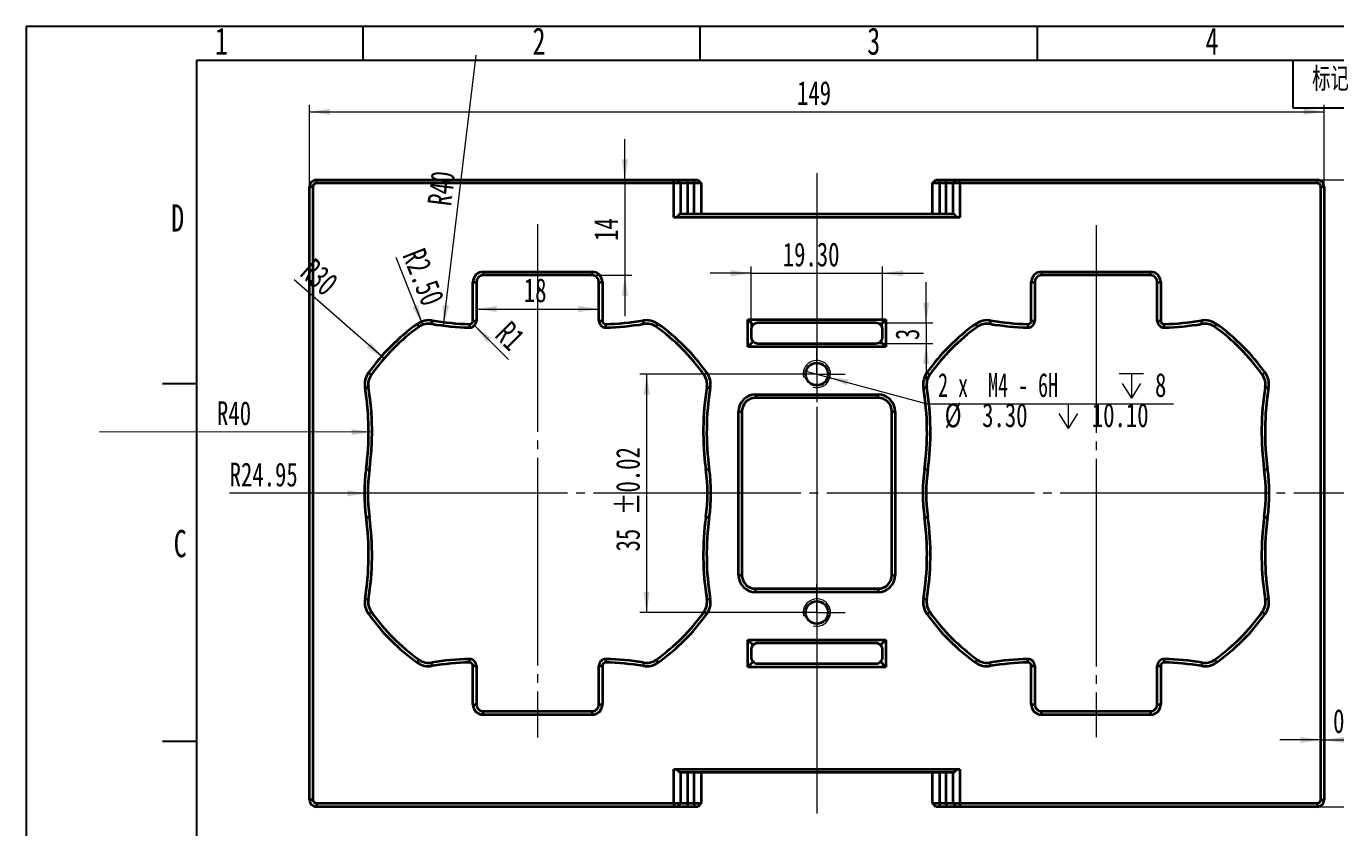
# Model space of a CAD drawing. Header units: millimetres. Extents: x 0 to 297, y 0 to 210.
# Drawn here: x 0 to 192.3, y 92.3 to 210 of the extents above; entities that cross this region are included whole.
import ezdxf

# ---------------------------------------------------------------- set-up
doc = ezdxf.new("R2010")
doc.units = ezdxf.units.MM
doc.linetypes.add('SLD-中心线', pattern=[34.29, 30.48, -1.27, 1.27, -1.27])
doc.linetypes.add('SLD-实线', pattern=[0])
for name, color, linetype in [('中心线层', 1, 'SLD-中心线'), ('尺寸线层', 83, 'SLD-实线'), ('文本', 7, 'SLD-实线'), ('细实线层', 7, 'SLD-实线')]:
    doc.layers.add(name, color=color, linetype=linetype)
doc.layers.add('粗实线层', color=7, linetype='SLD-实线', lineweight=35)
doc.styles.add('SLDTEXTSTYLE0', font='TXT', dxfattribs={"width": 0.7, "bigfont": 'bigfont'})
doc.styles.add('SLDTEXTSTYLE1', font='TXT', dxfattribs={"width": 0.7})
doc.styles.add('SLDTEXTSTYLE3', font='TXT', dxfattribs={"width": 0.616667})
doc.dimstyles.new('SLDDIMSTYLE0', dxfattribs={"dimtxt": 3.5, "dimasz": 3, "dimexe": 0, "dimexo": 0.0625, "dimgap": 0.875, "dimtad": 2, "dimrnd": 1e-09, "dimzin": 12, "dimdsep": 46, "dimtxsty": 'SLDTEXTSTYLE1', "dimsah": 1, "dimcen": 0.09, "dimadec": 0, "dimazin": 3, "dimtfac": 1, "dimtofl": 0, "dimtmove": 0, "dimatfit": 3, "dimfxl": 0, "dimfrac": 2, "dimtolj": 1, "dimtzin": 12, "dimarcsym": 0})
doc.dimstyles.new('SLDDIMSTYLE1', dxfattribs={"dimtxt": 3.5, "dimasz": 3, "dimexe": 0, "dimexo": 0.0625, "dimgap": 0.875, "dimtad": 2, "dimrnd": 1e-09, "dimzin": 12, "dimdsep": 46, "dimtxsty": 'SLDTEXTSTYLE1', "dimsah": 1, "dimcen": 0, "dimadec": 0, "dimazin": 3, "dimtfac": 1, "dimtofl": 0, "dimtmove": 0, "dimatfit": 3, "dimfxl": 0, "dimfrac": 2, "dimtolj": 1, "dimtzin": 12, "dimarcsym": 0})
doc.dimstyles.new('SLDDIMSTYLE2', dxfattribs={"dimtxt": 3.5, "dimasz": 3, "dimexe": 0, "dimexo": 0.0625, "dimgap": 0.875, "dimtad": 2, "dimrnd": 1e-09, "dimzin": 4, "dimdsep": 46, "dimtxsty": 'SLDTEXTSTYLE1', "dimsah": 1, "dimcen": 0, "dimadec": 0, "dimazin": 1, "dimtfac": 1, "dimtofl": 0, "dimtmove": 0, "dimatfit": 3, "dimfxl": 0, "dimfrac": 2, "dimtolj": 1, "dimtzin": 12, "dimarcsym": 0})
doc.dimstyles.new('SLDDIMSTYLE3', dxfattribs={"dimtxt": 3.5, "dimasz": 3, "dimexe": 0, "dimexo": 0.0625, "dimgap": 0.875, "dimtad": 2, "dimrnd": 1e-09, "dimzin": 12, "dimdsep": 46, "dimtxsty": 'SLDTEXTSTYLE1', "dimsah": 1, "dimcen": 0.09, "dimadec": 0, "dimazin": 3, "dimtfac": 1, "dimtmove": 0, "dimatfit": 0, "dimfxl": 0, "dimfrac": 2, "dimtolj": 1, "dimtzin": 12, "dimarcsym": 0})
doc.dimstyles.new('SLDDIMSTYLE4', dxfattribs={"dimtxt": 3.5, "dimasz": 3, "dimexe": 0, "dimexo": 0.0625, "dimgap": 0.875, "dimtad": 0, "dimtih": 1, "dimtoh": 1, "dimdec": 6, "dimrnd": 1e-09, "dimzin": 12, "dimdsep": 46, "dimtxsty": 'SLDTEXTSTYLE1', "dimblk1": 'NONE', "dimsah": 1, "dimcen": 0, "dimadec": 0, "dimazin": 3, "dimtfac": 1, "dimtmove": 0, "dimatfit": 3, "dimldrblk": 'NONE', "dimfxl": 0, "dimfrac": 2, "dimtolj": 1, "dimtzin": 12, "dimarcsym": 0})
doc.dimstyles.new('SLDDIMSTYLE5', dxfattribs={"dimtxt": 3.5, "dimasz": 3, "dimexe": 0, "dimexo": 0.0625, "dimgap": 0.875, "dimtad": 2, "dimrnd": 1e-09, "dimzin": 0, "dimdsep": 46, "dimtxsty": 'SLDTEXTSTYLE1', "dimsah": 1, "dimcen": 0.09, "dimadec": 0, "dimazin": 0, "dimtfac": 1, "dimtmove": 0, "dimatfit": 0, "dimfxl": 0, "dimfrac": 2, "dimtolj": 1, "dimtzin": 12, "dimarcsym": 0})
doc.dimstyles.new('SLDDIMSTYLE6', dxfattribs={"dimtxt": 3.5, "dimasz": 3, "dimexe": 0, "dimexo": 0.0625, "dimgap": 0.875, "dimtad": 2, "dimrnd": 1e-09, "dimzin": 4, "dimdsep": 46, "dimtxsty": 'SLDTEXTSTYLE1', "dimsah": 1, "dimcen": 0.09, "dimadec": 0, "dimazin": 1, "dimtfac": 1, "dimtmove": 0, "dimatfit": 0, "dimfxl": 0, "dimfrac": 2, "dimtolj": 1, "dimtzin": 12, "dimarcsym": 0})
doc.dimstyles.new('SLDDIMSTYLE7', dxfattribs={"dimtxt": 3.5, "dimasz": 3, "dimexe": 0, "dimexo": 0.0625, "dimgap": 0.875, "dimtad": 2, "dimrnd": 1e-09, "dimzin": 12, "dimdsep": 46, "dimtxsty": 'SLDTEXTSTYLE1', "dimsah": 1, "dimcen": 0.09, "dimadec": 0, "dimazin": 3, "dimtol": 1, "dimtp": 0.02, "dimtm": 0.02, "dimtfac": 1, "dimtofl": 0, "dimtmove": 0, "dimatfit": 3, "dimfxl": 0, "dimfrac": 2, "dimtolj": 1, "dimarcsym": 0})

# ---------------------------------------------------------------- blocks, each defined once
blk = doc.blocks.new('SW_TABLEANNOTATION_0')
at = {"color": 0}
for p, q in [((0, 0), (0, -7)), ((0, 0), (12, 0)), ((12, 0), (12, -7)), ((12, 0), (24, 0)), ((24, 0), (24, -7)), ((24, 0), (74, 0)), ((74, 0), (74, -7)), ((74, 0), (86, 0)), ((86, 0), (86, -7)), ((86, 0), (106, 0)), ((106, 0), (106, -7)), ((0, -7), (12, -7)), ((12, -7), (24, -7)), ((24, -7), (74, -7)), ((74, -7), (86, -7)), ((86, -7), (106, -7))]:
    blk.add_line(p, q, dxfattribs=at)
at = {"color": 0, "char_height": 3.5, "attachment_point": 1, "style": 'SLDTEXTSTYLE0'}
for s, insert in [('标记', (2.85, -1.01)), ('区域', (14.85, -1.01)), ('变更说明', (42.7, -1.01)), ('签名', (76.85, -1.01)), ('日期', (92.85, -1.01))]:
    blk.add_mtext(s, dxfattribs=dict(at, insert=insert))
blk = doc.blocks.new('_D')
at = {"layer": '尺寸线层', "linetype": 'SLD-实线', "lineweight": 18}
for p, q in [((41.61, 186.44), (41.61, 198.44)), ((190.61, 186.44), (190.61, 198.44)), ((41.61, 197.44), (190.61, 197.44))]:
    blk.add_line(p, q, dxfattribs=at)
for points in [[(41.61, 197.44), (44.61, 196.99), (44.61, 197.89)], [(190.61, 197.44), (187.61, 197.89), (187.61, 196.99)]]:
    blk.add_solid(points, dxfattribs=at)
at = {"layer": '尺寸线层', "linetype": 'SLD-实线', "lineweight": 18, "insert": (113.2, 201.95), "char_height": 3.5, "attachment_point": 1, "style": 'SLDTEXTSTYLE1'}
blk.add_mtext('149', dxfattribs=at)
blk = doc.blocks.new('_D_1')
at = {"layer": '尺寸线层', "linetype": 'SLD-实线', "lineweight": 18}
for p, q in [((189.61, 187.44), (201.61, 187.44)), ((200.61, 187.44), (200.61, 95.44)), ((189.61, 95.44), (201.61, 95.44))]:
    blk.add_line(p, q, dxfattribs=at)
for points in [[(200.61, 187.44), (200.16, 184.44), (201.06, 184.44)], [(200.61, 95.44), (201.06, 98.44), (200.16, 98.44)]]:
    blk.add_solid(points, dxfattribs=at)
at = {"layer": '尺寸线层', "linetype": 'SLD-实线', "lineweight": 18, "insert": (196.1, 139.48), "char_height": 3.5, "attachment_point": 1, "rotation": 90, "style": 'SLDTEXTSTYLE1'}
blk.add_mtext('92', dxfattribs=at)
blk = doc.blocks.new('_D_2')
at = {"layer": '尺寸线层', "linetype": 'SLD-实线', "lineweight": 18}
blk.add_line((52.55, 161.21), (39.37, 172.76), dxfattribs=at)
blk.add_solid([(52.55, 161.21), (50.59, 163.53), (50, 162.85)], dxfattribs=at)
at = {"layer": '尺寸线层', "linetype": 'SLD-实线', "lineweight": 18, "insert": (42.34, 176.15), "char_height": 3.5, "attachment_point": 1, "rotation": 318.7752, "style": 'SLDTEXTSTYLE1'}
blk.add_mtext('R30', dxfattribs=at)
blk = doc.blocks.new('_D_3')
at = {"layer": '尺寸线层', "linetype": 'SLD-实线', "lineweight": 18}
blk.add_line((50.79, 150.43), (10.79, 150.48), dxfattribs=at)
blk.add_solid([(50.79, 150.43), (47.8, 150.88), (47.79, 149.98)], dxfattribs=at)
at = {"layer": '尺寸线层', "linetype": 'SLD-实线', "lineweight": 18, "insert": (28.03, 154.96), "char_height": 3.5, "attachment_point": 1, "rotation": 359.9316, "style": 'SLDTEXTSTYLE1'}
blk.add_mtext('R40', dxfattribs=at)
blk = doc.blocks.new('_D_4')
at = {"layer": '尺寸线层', "linetype": 'SLD-实线', "lineweight": 18}
blk.add_line((50.16, 141.44), (29.88, 141.44), dxfattribs=at)
blk.add_solid([(50.16, 141.44), (47.16, 141.89), (47.16, 140.99)], dxfattribs=at)
at = {"layer": '尺寸线层', "linetype": 'SLD-实线', "lineweight": 18, "insert": (29.88, 145.95), "char_height": 3.5, "attachment_point": 1, "style": 'SLDTEXTSTYLE1'}
blk.add_mtext('R24.95', dxfattribs=at)
blk = doc.blocks.new('_D_5')
at = {"layer": '尺寸线层', "linetype": 'SLD-实线', "lineweight": 18}
blk.add_line((61.28, 166.05), (66.08, 205.76), dxfattribs=at)
blk.add_solid([(61.28, 166.05), (62.09, 168.97), (61.2, 169.08)], dxfattribs=at)
at = {"layer": '尺寸线层', "linetype": 'SLD-实线', "lineweight": 18, "insert": (58.91, 183.93), "char_height": 3.5, "attachment_point": 1, "rotation": 83.1149, "style": 'SLDTEXTSTYLE1'}
blk.add_mtext('R40', dxfattribs=at)
blk = doc.blocks.new('_D_6')
at = {"layer": '尺寸线层', "linetype": 'SLD-实线', "lineweight": 18}
blk.add_line((58.23, 166.16), (54.34, 176.07), dxfattribs=at)
blk.add_solid([(58.23, 166.16), (57.55, 169.11), (56.71, 168.79)], dxfattribs=at)
at = {"layer": '尺寸线层', "linetype": 'SLD-实线', "lineweight": 18, "insert": (58.47, 177.7), "char_height": 3.5, "attachment_point": 1, "rotation": 291.4456, "style": 'SLDTEXTSTYLE1'}
blk.add_mtext('R2.50', dxfattribs=at)
blk = doc.blocks.new('_D_7')
at = {"layer": '尺寸线层', "linetype": 'SLD-实线', "lineweight": 18}
blk.add_line((65.82, 166.07), (70.81, 161.08), dxfattribs=at)
blk.add_solid([(65.82, 166.07), (67.62, 163.63), (68.26, 164.26)], dxfattribs=at)
at = {"layer": '尺寸线层', "linetype": 'SLD-实线', "lineweight": 18, "insert": (71.14, 166.96), "char_height": 3.5, "attachment_point": 1, "rotation": 315, "style": 'SLDTEXTSTYLE1'}
blk.add_mtext('R1', dxfattribs=at)
blk = doc.blocks.new('_D_8')
at = {"layer": '尺寸线层', "linetype": 'SLD-实线', "lineweight": 18}
blk.add_line((66.11, 168.49), (84.11, 168.49), dxfattribs=at)
for points in [[(66.11, 168.49), (69.11, 168.04), (69.11, 168.94)], [(84.11, 168.49), (81.11, 168.94), (81.11, 168.04)]]:
    blk.add_solid(points, dxfattribs=at)
at = {"layer": '尺寸线层', "linetype": 'SLD-实线', "lineweight": 18, "insert": (73.08, 173), "char_height": 3.5, "attachment_point": 1, "style": 'SLDTEXTSTYLE1'}
blk.add_mtext('18', dxfattribs=at)
blk = doc.blocks.new('_D_9')
at = {"layer": '尺寸线层', "linetype": 'SLD-实线', "lineweight": 18}
for p, q in [((87.92, 187.44), (87.92, 193.44)), ((87.92, 187.44), (87.92, 173.44)), ((83.11, 173.44), (88.92, 173.44)), ((87.92, 173.44), (87.92, 167.44))]:
    blk.add_line(p, q, dxfattribs=at)
for points in [[(87.92, 187.44), (88.37, 190.44), (87.47, 190.44)], [(87.92, 173.44), (87.47, 170.44), (88.37, 170.44)]]:
    blk.add_solid(points, dxfattribs=at)
at = {"layer": '尺寸线层', "linetype": 'SLD-实线', "lineweight": 18, "insert": (83.41, 178.49), "char_height": 3.5, "attachment_point": 1, "rotation": 90, "style": 'SLDTEXTSTYLE1'}
blk.add_mtext('14', dxfattribs=at)
blk = doc.blocks.new('SW_SYMBOL_HOLE_DEPTH')
at = {"layer": '尺寸线层', "color": 0, "linetype": 'SLD-实线', "lineweight": 18}
for p, q in [((0, 875), (800, 875)), ((400, 875), (400, 75)), ((100, 555), (400, 75)), ((700, 555), (400, 75))]:
    blk.add_line(p, q, dxfattribs=at)
blk = doc.blocks.new('_D_10')
at = {"layer": '尺寸线层', "linetype": 'SLD-实线', "lineweight": 18}
for p, q in [((114.52, 159.37), (117.71, 158.51)), ((117.71, 158.51), (132.33, 154.58)), ((132.33, 154.58), (168.47, 154.58))]:
    blk.add_line(p, q, dxfattribs=at)
blk.add_solid([(117.71, 158.51), (120.49, 157.3), (120.72, 158.17)], dxfattribs=at)
at = {"layer": '尺寸线层', "linetype": 'SLD-实线', "lineweight": 18, "xscale": 0.004511737089201878, "yscale": 0.004511737089201878, "zscale": 0.004511737089201878}
for p in [(160.5, 155.06), (151.22, 150.63)]:
    blk.add_blockref('SW_SYMBOL_HOLE_DEPTH', p, dxfattribs=at)
at = {"layer": '尺寸线层', "linetype": 'SLD-实线', "lineweight": 18, "char_height": 3.5, "attachment_point": 1}
for s, insert, style in [('2 x  M4 - 6H', (133.92, 159.09), 'SLDTEXTSTYLE3'), ('8', (165.78, 159.09), 'SLDTEXTSTYLE1'), ('%%c', (134.89, 154.63), 'SLDTEXTSTYLE1'), ('3.30', (140.39, 154.66), 'SLDTEXTSTYLE1'), ('10.10', (156.5, 154.66), 'SLDTEXTSTYLE1')]:
    blk.add_mtext(s, dxfattribs=dict(at, insert=insert, style=style))
blk = doc.blocks.new('_None')
blk = doc.blocks.new('_D_11')
at = {"layer": '尺寸线层', "linetype": 'SLD-实线', "lineweight": 18}
for p, q in [((190.11, 105.25), (184.11, 105.25)), ((190.11, 105.25), (190.61, 105.25)), ((190.61, 105.25), (199.71, 105.25))]:
    blk.add_line(p, q, dxfattribs=at)
for points in [[(190.11, 105.25), (187.11, 105.7), (187.11, 104.8)], [(190.61, 105.25), (193.61, 104.8), (193.61, 105.7)]]:
    blk.add_solid(points, dxfattribs=at)
at = {"layer": '尺寸线层', "linetype": 'SLD-实线', "lineweight": 18, "insert": (191.93, 109.76), "char_height": 3.5, "attachment_point": 1, "style": 'SLDTEXTSTYLE1'}
blk.add_mtext('0.50', dxfattribs=at)
blk = doc.blocks.new('_D_12')
at = {"layer": '尺寸线层', "linetype": 'SLD-实线', "lineweight": 18}
for p, q in [((106.46, 173.74), (100.46, 173.74)), ((106.46, 165.44), (106.46, 174.74)), ((106.46, 173.74), (125.76, 173.74)), ((125.76, 165.44), (125.76, 174.74)), ((125.76, 173.74), (131.76, 173.74))]:
    blk.add_line(p, q, dxfattribs=at)
for points in [[(106.46, 173.74), (103.46, 174.19), (103.46, 173.29)], [(125.76, 173.74), (128.76, 173.29), (128.76, 174.19)]]:
    blk.add_solid(points, dxfattribs=at)
at = {"layer": '尺寸线层', "linetype": 'SLD-实线', "lineweight": 18, "insert": (111.11, 178.25), "char_height": 3.5, "attachment_point": 1, "style": 'SLDTEXTSTYLE1'}
blk.add_mtext('19.30', dxfattribs=at)
blk = doc.blocks.new('_D_13')
at = {"layer": '尺寸线层', "linetype": 'SLD-实线', "lineweight": 18}
for p, q in [((132.17, 166.44), (132.17, 172.44)), ((124.76, 166.44), (133.17, 166.44)), ((132.17, 166.44), (132.17, 163.44)), ((124.76, 163.44), (133.17, 163.44)), ((132.17, 163.44), (132.17, 157.44))]:
    blk.add_line(p, q, dxfattribs=at)
for points in [[(132.17, 166.44), (132.62, 169.44), (131.72, 169.44)], [(132.17, 163.44), (131.72, 160.44), (132.62, 160.44)]]:
    blk.add_solid(points, dxfattribs=at)
at = {"layer": '尺寸线层', "linetype": 'SLD-实线', "lineweight": 18, "insert": (127.65, 163.94), "char_height": 3.5, "attachment_point": 1, "rotation": 90, "style": 'SLDTEXTSTYLE1'}
blk.add_mtext('3', dxfattribs=at)
blk = doc.blocks.new('_D_14')
at = {"layer": '尺寸线层', "linetype": 'SLD-实线', "lineweight": 18}
for p, q in [((116.11, 158.94), (90.12, 158.94)), ((91.12, 158.94), (91.12, 123.94)), ((116.11, 123.94), (90.12, 123.94))]:
    blk.add_line(p, q, dxfattribs=at)
for points in [[(91.12, 158.94), (90.67, 155.94), (91.57, 155.94)], [(91.12, 123.94), (91.57, 126.94), (90.67, 126.94)]]:
    blk.add_solid(points, dxfattribs=at)
at = {"layer": '尺寸线层', "linetype": 'SLD-实线', "lineweight": 18, "char_height": 3.5, "attachment_point": 1, "rotation": 90, "style": 'SLDTEXTSTYLE1'}
for s, insert in [('±0.02', (86.61, 138.22)), ('35', (86.61, 132.9))]:
    blk.add_mtext(s, dxfattribs=dict(at, insert=insert))
blk = doc.blocks.new('SW_CENTERMARKSYMBOL_0')
at = {"layer": '中心线层', "color": 0, "linetype": 'SLD-中心线', "lineweight": 18}
for p, q in [((0, 2.5), (0, 4.15)), ((0, 0), (0, 2.5)), ((-2.5, 0), (-4.15, 0)), ((0, 0), (-2.5, 0)), ((0, 0), (0, -2.5)), ((0, 0), (2.5, 0)), ((2.5, 0), (4.15, 0)), ((0, -2.5), (0, -4.15))]:
    blk.add_line(p, q, dxfattribs=at)
blk = doc.blocks.new('SW_CENTERMARKSYMBOL_1')
at = {"layer": '中心线层', "color": 0, "linetype": 'SLD-中心线', "lineweight": 18}
for p, q in [((0, 2.5), (0, 4.15)), ((0, 0), (0, 2.5)), ((-2.5, 0), (-4.15, 0)), ((0, 0), (-2.5, 0)), ((0, 0), (0, -2.5)), ((0, 0), (2.5, 0)), ((2.5, 0), (4.15, 0)), ((0, -2.5), (0, -4.15))]:
    blk.add_line(p, q, dxfattribs=at)

msp = doc.modelspace()

# ---------------------------------------------------------------- linework, layer by layer
for p, q in [((0, 210), (297, 210)), ((0, 210), (0, 0)), ((49.5, 205), (49.5, 210)), ((99, 205), (99, 210)), ((148.5, 205), (148.5, 210)), ((25, 205), (25, 5)), ((25, 205), (292, 205)), ((25, 157.5), (20, 157.5)), ((25, 105), (20, 105))]:
    msp.add_line(p, q)
at = {"linetype": 'SLD-中心线', "lineweight": 18}
for p, q in [((116.1134434, 188.442907), (116.1134434, 94.442907)), ((75.1134434, 180.9333527), (75.1134434, 105.5848261)), ((157.1134434, 180.7734862), (157.1134434, 105.6362273)), ((216.6408303, 141.442907), (45.1134434, 141.442907))]:
    msp.add_line(p, q, dxfattribs=at)
at = {"layer": '粗实线层', "linetype": 'SLD-实线', "lineweight": 35}
for p, q in [((42.6134434, 186.942907), (42.6134434, 187.442907)), ((42.6134434, 187.442907), (95.1134434, 187.442907)), ((95.1134434, 186.942907), (42.6134434, 186.942907)), ((95.1134434, 186.942907), (95.1134434, 187.442907)), ((95.1134434, 187.442907), (95.6134434, 187.442907)), ((95.1134434, 181.942907), (95.1134434, 186.942907)), ((96.1134434, 186.942907), (95.1134434, 186.942907)), ((96.1134434, 186.942907), (95.6134434, 187.442907)), ((95.6134434, 187.442907), (97.1134434, 187.442907)), ((96.1134434, 186.942907), (96.1134434, 182.442907)), ((97.1134434, 186.942907), (96.1134434, 186.942907)), ((97.1134434, 186.942907), (97.1134434, 187.442907)), ((97.1134434, 187.442907), (98.1134434, 187.442907)), ((97.1134434, 186.942907), (97.1134434, 182.442907)), ((98.1134434, 186.942907), (97.1134434, 186.942907)), ((98.1134434, 186.942907), (98.1134434, 187.442907)), ((98.1134434, 187.442907), (98.6134434, 187.442907)), ((98.1134434, 182.442907), (98.1134434, 186.942907)), ((99.1134434, 186.942907), (98.1134434, 186.942907)), ((98.6134434, 187.442907), (99.1134434, 186.942907)), ((99.1134434, 186.942907), (99.1134434, 182.442907)), ((133.1134434, 186.942907), (133.6134434, 187.442907)), ((134.1134434, 186.942907), (133.1134434, 186.942907)), ((133.1134434, 182.442907), (133.1134434, 186.942907)), ((133.6134434, 187.442907), (134.1134434, 187.442907)), ((134.1134434, 186.942907), (134.1134434, 187.442907)), ((134.1134434, 187.442907), (135.1134434, 187.442907)), ((134.1134434, 186.942907), (134.1134434, 182.442907)), ((135.1134434, 186.942907), (134.1134434, 186.942907)), ((135.1134434, 186.942907), (135.1134434, 187.442907)), ((135.1134434, 187.442907), (136.6134434, 187.442907)), ((135.1134434, 182.442907), (135.1134434, 186.942907)), ((136.1134434, 186.942907), (135.1134434, 186.942907)), ((136.1134434, 186.942907), (136.6134434, 187.442907)), ((137.1134434, 186.942907), (136.1134434, 186.942907)), ((136.1134434, 182.442907), (136.1134434, 186.942907)), ((136.6134434, 187.442907), (137.1134434, 187.442907)), ((137.1134434, 186.942907), (137.1134434, 187.442907)), ((137.1134434, 187.442907), (189.6134434, 187.442907)), ((137.1134434, 186.942907), (137.1134434, 181.942907)), ((189.6134434, 186.942907), (137.1134434, 186.942907)), ((189.6134434, 186.942907), (189.6134434, 187.442907)), ((42.1134434, 186.442907), (41.6134434, 186.442907)), ((41.6134434, 96.442907), (41.6134434, 186.442907)), ((42.1134434, 186.442907), (42.1134434, 96.442907)), ((190.1134434, 96.442907), (190.1134434, 186.442907)), ((190.1134434, 186.442907), (190.6134434, 186.442907)), ((190.6134434, 186.442907), (190.6134434, 96.442907)), ((137.1134434, 181.942907), (95.1134434, 181.942907)), ((95.9794688, 182.442907), (136.247418, 182.442907)), ((67.1134434, 173.942907), (83.1134434, 173.942907)), ((67.1134434, 173.942907), (67.1134434, 173.442907)), ((83.1134434, 173.442907), (67.1134434, 173.442907)), ((83.1134434, 173.442907), (83.1134434, 173.942907)), ((149.1134434, 173.942907), (165.1134434, 173.942907)), ((149.1134434, 173.942907), (149.1134434, 173.442907)), ((165.1134434, 173.442907), (149.1134434, 173.442907)), ((165.1134434, 173.442907), (165.1134434, 173.942907)), ((65.6134434, 166.7734382), (65.6134434, 172.442907)), ((65.6134434, 172.442907), (66.1134434, 172.442907)), ((66.1134434, 172.442907), (66.1134434, 166.7734382)), ((84.1134434, 166.7734382), (84.1134434, 172.442907)), ((84.1134434, 172.442907), (84.6134434, 172.442907)), ((84.6134434, 172.442907), (84.6134434, 166.7734382)), ((147.6134434, 166.7734382), (147.6134434, 172.442907)), ((147.6134434, 172.442907), (148.1134434, 172.442907)), ((148.1134434, 172.442907), (148.1134434, 166.7734382)), ((166.1134434, 172.442907), (166.6134434, 172.442907)), ((166.1134434, 166.7734382), (166.1134434, 172.442907)), ((166.6134434, 172.442907), (166.6134434, 166.7734382)), ((57.4020032, 166.2734303), (57.6923547, 165.8663725)), ((59.6336269, 166.7908768), (59.5520411, 166.297578)), ((65.1010656, 166.2735914), (65.0886879, 165.7737446)), ((65.6134434, 166.7734382), (66.1134434, 166.7734382)), ((84.1134434, 166.7734382), (84.6134434, 166.7734382)), ((85.1381988, 165.7737446), (85.1258211, 166.2735914)), ((90.6748456, 166.297578), (90.5932598, 166.7908768)), ((92.534532, 165.8663725), (92.8248835, 166.2734303)), ((105.9634434, 166.942907), (126.2634434, 166.942907)), ((105.9634434, 162.942907), (105.9634434, 166.942907)), ((105.9634434, 166.942907), (106.7563366, 166.1500138)), ((106.4634434, 165.442907), (106.4634434, 164.442907)), ((124.7634434, 166.442907), (107.4634434, 166.442907)), ((125.4705501, 166.1500138), (126.2634434, 166.942907)), ((125.7634434, 164.442907), (125.7634434, 165.442907)), ((126.2634434, 166.942907), (126.2634434, 162.942907)), ((139.4020032, 166.2734303), (139.6923547, 165.8663725)), ((141.6336269, 166.7908768), (141.5520411, 166.297578)), ((147.1010656, 166.2735914), (147.0886879, 165.7737446)), ((147.6134434, 166.7734382), (148.1134434, 166.7734382)), ((166.1134434, 166.7734382), (166.6134434, 166.7734382)), ((167.1381988, 165.7737446), (167.1258211, 166.2735914)), ((172.6748456, 166.297578), (172.5932598, 166.7908768)), ((174.534532, 165.8663725), (174.8248835, 166.2734303)), ((105.9634434, 162.942907), (106.7563366, 163.7358002)), ((125.4705501, 163.7358002), (126.2634434, 162.942907)), ((126.2634434, 162.942907), (105.9634434, 162.942907)), ((107.4634434, 163.442907), (124.7634434, 163.442907)), ((50.2829201, 159.1543471), (50.6899778, 158.8639956)), ((99.5369089, 158.8639956), (99.9439667, 159.1543471)), ((132.2829201, 159.1543471), (132.6899778, 158.8639956)), ((181.5369089, 158.8639956), (181.9439667, 159.1543471)), ((49.7654735, 156.9227234), (50.2587723, 157.0043092)), ((99.9681144, 157.0043092), (100.4614132, 156.9227234)), ((107.1134434, 155.942907), (125.1134434, 155.942907)), ((107.1134434, 155.942907), (107.1134434, 155.442907)), ((125.1134434, 155.442907), (125.1134434, 155.942907)), ((131.7654735, 156.9227234), (132.2587723, 157.0043092)), ((181.9681144, 157.0043092), (182.4614132, 156.9227234)), ((125.1134434, 155.442907), (107.1134434, 155.442907)), ((104.6134434, 129.442907), (104.6134434, 153.442907)), ((104.6134434, 153.442907), (105.1134434, 153.442907)), ((105.1134434, 153.442907), (105.1134434, 129.442907)), ((127.1134434, 153.442907), (127.6134434, 153.442907)), ((127.1134434, 129.442907), (127.1134434, 153.442907)), ((127.6134434, 153.442907), (127.6134434, 129.442907)), ((49.9108592, 144.9829993), (50.4059984, 144.9134493)), ((99.8208883, 144.9134493), (100.3160275, 144.9829993)), ((131.9108592, 144.9829993), (132.4059984, 144.9134493)), ((181.8208883, 144.9134493), (182.3160275, 144.9829993)), ((49.9108592, 137.9028147), (50.4059984, 137.9723646)), ((99.8208883, 137.9723646), (100.3160275, 137.9028147)), ((131.9108592, 137.9028147), (132.4059984, 137.9723646)), ((181.8208883, 137.9723646), (182.3160275, 137.9028147)), ((104.6134434, 129.442907), (105.1134434, 129.442907)), ((127.1134434, 129.442907), (127.6134434, 129.442907)), ((107.1134434, 126.942907), (107.1134434, 127.442907)), ((107.1134434, 127.442907), (125.1134434, 127.442907)), ((125.1134434, 126.942907), (107.1134434, 126.942907)), ((125.1134434, 127.442907), (125.1134434, 126.942907)), ((49.7654735, 125.9630905), (50.2587723, 125.8815047)), ((99.9681144, 125.8815047), (100.4614132, 125.9630905)), ((131.7654735, 125.9630905), (132.2587723, 125.8815047)), ((181.9681144, 125.8815047), (182.4614132, 125.9630905)), ((50.2829201, 123.7314668), (50.6899778, 124.0218183)), ((99.5369089, 124.0218183), (99.9439667, 123.7314668)), ((132.2829201, 123.7314668), (132.6899778, 124.0218183)), ((181.5369089, 124.0218183), (181.9439667, 123.7314668)), ((105.9634434, 119.942907), (126.2634434, 119.942907)), ((105.9634434, 115.942907), (105.9634434, 119.942907)), ((106.7563366, 119.1500138), (105.9634434, 119.942907)), ((124.7634434, 119.442907), (107.4634434, 119.442907)), ((125.4705501, 119.1500138), (126.2634434, 119.942907)), ((126.2634434, 119.942907), (126.2634434, 115.942907)), ((106.4634434, 118.442907), (106.4634434, 117.442907)), ((125.7634434, 117.442907), (125.7634434, 118.442907)), ((57.4020032, 116.6123837), (57.6923547, 117.0194414)), ((59.6336269, 116.0949371), (59.5520411, 116.588236)), ((65.1010656, 116.6122226), (65.0886879, 117.1120693)), ((65.6134434, 110.442907), (65.6134434, 116.1123758)), ((65.6134434, 116.1123758), (66.1134434, 116.1123758)), ((66.1134434, 116.1123758), (66.1134434, 110.442907)), ((84.1134434, 110.442907), (84.1134434, 116.1123758)), ((84.1134434, 116.1123758), (84.6134434, 116.1123758)), ((84.6134434, 116.1123758), (84.6134434, 110.442907)), ((85.1381988, 117.1120693), (85.1258211, 116.6122226)), ((90.6748456, 116.588236), (90.5932598, 116.0949371)), ((92.534532, 117.0194414), (92.8248835, 116.6123837)), ((105.9634434, 115.942907), (106.7563366, 116.7358002)), ((126.2634434, 115.942907), (105.9634434, 115.942907)), ((107.4634434, 116.442907), (124.7634434, 116.442907)), ((126.2634434, 115.942907), (125.4705501, 116.7358002)), ((139.4020032, 116.6123837), (139.6923547, 117.0194414)), ((141.6336269, 116.0949371), (141.5520411, 116.588236)), ((147.1010656, 116.6122226), (147.0886879, 117.1120693)), ((147.6134434, 110.442907), (147.6134434, 116.1123758)), ((147.6134434, 116.1123758), (148.1134434, 116.1123758)), ((148.1134434, 116.1123758), (148.1134434, 110.442907)), ((166.1134434, 110.442907), (166.1134434, 116.1123758)), ((166.1134434, 116.1123758), (166.6134434, 116.1123758)), ((166.6134434, 116.1123758), (166.6134434, 110.442907)), ((167.1381988, 117.1120693), (167.1258211, 116.6122226)), ((172.6748456, 116.588236), (172.5932598, 116.0949371)), ((174.534532, 117.0194414), (174.8248835, 116.6123837)), ((65.6134434, 110.442907), (66.1134434, 110.442907)), ((84.1134434, 110.442907), (84.6134434, 110.442907)), ((147.6134434, 110.442907), (148.1134434, 110.442907)), ((166.1134434, 110.442907), (166.6134434, 110.442907)), ((67.1134434, 109.442907), (83.1134434, 109.442907)), ((67.1134434, 108.942907), (67.1134434, 109.442907)), ((83.1134434, 108.942907), (67.1134434, 108.942907)), ((83.1134434, 109.442907), (83.1134434, 108.942907)), ((149.1134434, 109.442907), (165.1134434, 109.442907)), ((149.1134434, 108.942907), (149.1134434, 109.442907)), ((165.1134434, 108.942907), (149.1134434, 108.942907)), ((165.1134434, 109.442907), (165.1134434, 108.942907)), ((95.1134434, 95.942907), (95.1134434, 100.942907)), ((95.1134434, 100.942907), (137.1134434, 100.942907)), ((136.247418, 100.442907), (95.9794688, 100.442907)), ((96.1134434, 100.442907), (96.1134434, 95.942907)), ((97.1134434, 100.442907), (97.1134434, 95.942907)), ((98.1134434, 95.942907), (98.1134434, 100.442907)), ((99.1134434, 100.442907), (99.1134434, 95.942907)), ((133.1134434, 95.942907), (133.1134434, 100.442907)), ((134.1134434, 100.442907), (134.1134434, 95.942907)), ((135.1134434, 95.942907), (135.1134434, 100.442907)), ((136.1134434, 95.942907), (136.1134434, 100.442907)), ((137.1134434, 100.942907), (137.1134434, 95.942907)), ((42.1134434, 96.442907), (41.6134434, 96.442907)), ((190.1134434, 96.442907), (190.6134434, 96.442907)), ((42.6134434, 95.942907), (95.1134434, 95.942907)), ((42.6134434, 95.942907), (42.6134434, 95.442907)), ((95.1134434, 95.442907), (42.6134434, 95.442907)), ((95.1134434, 95.942907), (96.1134434, 95.942907)), ((95.1134434, 95.942907), (95.1134434, 95.442907)), ((95.6134434, 95.442907), (95.1134434, 95.442907)), ((96.1134434, 95.942907), (95.6134434, 95.442907)), ((97.1134434, 95.442907), (95.6134434, 95.442907)), ((96.1134434, 95.942907), (97.1134434, 95.942907)), ((97.1134434, 95.942907), (97.1134434, 95.442907)), ((97.1134434, 95.942907), (98.1134434, 95.942907)), ((98.1134434, 95.442907), (97.1134434, 95.442907)), ((98.1134434, 95.942907), (99.1134434, 95.942907)), ((98.1134434, 95.942907), (98.1134434, 95.442907)), ((98.6134434, 95.442907), (98.1134434, 95.442907)), ((99.1134434, 95.942907), (98.6134434, 95.442907)), ((133.1134434, 95.942907), (134.1134434, 95.942907)), ((133.6134434, 95.442907), (133.1134434, 95.942907)), ((134.1134434, 95.442907), (133.6134434, 95.442907)), ((134.1134434, 95.942907), (134.1134434, 95.442907)), ((134.1134434, 95.942907), (135.1134434, 95.942907)), ((135.1134434, 95.442907), (134.1134434, 95.442907)), ((135.1134434, 95.942907), (136.1134434, 95.942907)), ((135.1134434, 95.942907), (135.1134434, 95.442907)), ((136.6134434, 95.442907), (135.1134434, 95.442907)), ((136.1134434, 95.942907), (137.1134434, 95.942907)), ((136.1134434, 95.942907), (136.6134434, 95.442907)), ((137.1134434, 95.442907), (136.6134434, 95.442907)), ((137.1134434, 95.942907), (189.6134434, 95.942907)), ((137.1134434, 95.942907), (137.1134434, 95.442907)), ((189.6134434, 95.442907), (137.1134434, 95.442907)), ((189.6134434, 95.942907), (189.6134434, 95.442907))]:
    msp.add_line(p, q, dxfattribs=at)
for centre in [(116.1134434, 158.942907), (116.1134434, 123.942907)]:
    msp.add_circle(centre, 1.65, dxfattribs=at)
for centre, radius, start, end in [((42.6134434, 186.442907), 1, 90, 180), ((42.6134434, 186.442907), 0.5, 90, 180), ((189.6134434, 186.442907), 1, 0, 90), ((189.6134434, 186.442907), 0.5, 0, 90), ((95.1134434, 182.942907), 1, 270, 330), ((137.1134434, 182.942907), 1, 210, 270), ((67.1134434, 172.442907), 1.5, 90, 180), ((67.1134434, 172.442907), 1, 90, 180), ((83.1134434, 172.442907), 1.5, 0, 90), ((83.1134434, 172.442907), 1, 0, 90), ((149.1134434, 172.442907), 1.5, 90, 180), ((149.1134434, 172.442907), 1, 90, 180), ((165.1134434, 172.442907), 1.5, 0, 90), ((165.1134434, 172.442907), 1, 0, 90), ((75.1134434, 141.442907), 30.5, 125.5, 144.5), ((75.1134434, 141.442907), 30, 125.5, 144.5), ((59.1441121, 163.8310837), 3, 80.608964308, 125.5), ((59.1441121, 163.8310837), 2.5, 80.608964308, 125.5), ((66.0789053, 205.7614861), 40, 260.608964308, 268.581473229), ((66.0789053, 205.7614861), 39.5, 260.608964308, 268.581473229), ((65.1134434, 166.7734382), 1, 268.581473229, 0), ((65.1134434, 166.7734382), 0.5, 268.581473229, 0), ((85.1134434, 166.7734382), 1, 180, 271.418526771), ((85.1134434, 166.7734382), 0.5, 180, 271.418526771), ((84.1479815, 205.7614861), 39.5, 271.418526771, 279.391035692), ((84.1479815, 205.7614861), 40, 271.418526771, 279.391035692), ((91.0827746, 163.8310837), 3, 54.5, 99.391035692), ((91.0827746, 163.8310837), 2.5, 54.5, 99.391035692), ((75.1134434, 141.442907), 30, 35.5, 54.5), ((75.1134434, 141.442907), 30.5, 35.5, 54.5), ((107.4634434, 165.442907), 1, 135, 180), ((107.4634434, 165.442907), 1, 90, 135), ((124.7634434, 165.442907), 1, 45, 90), ((124.7634434, 165.442907), 1, 0, 45), ((157.1134434, 141.442907), 30.5, 125.5, 144.5), ((157.1134434, 141.442907), 30, 125.5, 144.5), ((141.1441121, 163.8310837), 3, 80.608964308, 125.5), ((141.1441121, 163.8310837), 2.5, 80.608964308, 125.5), ((148.0789053, 205.7614861), 40, 260.608964308, 268.581473229), ((148.0789053, 205.7614861), 39.5, 260.608964308, 268.581473229), ((147.1134434, 166.7734382), 1, 268.581473229, 0), ((147.1134434, 166.7734382), 0.5, 268.581473229, 0), ((167.1134434, 166.7734382), 1, 180, 271.418526771), ((167.1134434, 166.7734382), 0.5, 180, 271.418526771), ((166.1479815, 205.7614861), 39.5, 271.418526771, 279.391035692), ((166.1479815, 205.7614861), 40, 271.418526771, 279.391035692), ((173.0827746, 163.8310837), 3, 54.5, 99.391035692), ((173.0827746, 163.8310837), 2.5, 54.5, 99.391035692), ((157.1134434, 141.442907), 30, 35.5, 54.5), ((157.1134434, 141.442907), 30.5, 35.5, 54.5), ((107.4634434, 164.442907), 1, 180, 225), ((107.4634434, 164.442907), 1, 225, 270), ((124.7634434, 164.442907), 1, 270, 315), ((124.7634434, 164.442907), 1, 315, 0), ((52.7252666, 157.4122383), 3, 144.5, 189.391035692), ((52.7252666, 157.4122383), 2.5, 144.5, 189.391035692), ((97.5016201, 157.4122383), 2.5, 350.608964308, 35.5), ((97.5016201, 157.4122383), 3, 350.608964308, 35.5), ((134.7252666, 157.4122383), 3, 144.5, 189.391035692), ((134.7252666, 157.4122383), 2.5, 144.5, 189.391035692), ((179.5016201, 157.4122383), 2.5, 350.608964308, 35.5), ((179.5016201, 157.4122383), 3, 350.608964308, 35.5), ((10.7948642, 150.4774451), 39.5, 352.004235668, 9.391035692), ((10.7948642, 150.4774451), 40, 352.004235668, 9.391035692), ((139.4320225, 150.4774451), 40, 170.608964308, 187.995764332), ((139.4320225, 150.4774451), 39.5, 170.608964308, 187.995764332), ((107.1134434, 153.442907), 2.5, 90, 180), ((125.1134434, 153.442907), 2.5, 0, 90), ((92.7948642, 150.4774451), 39.5, 352.004235668, 9.391035692), ((92.7948642, 150.4774451), 40, 352.004235668, 9.391035692), ((221.4320225, 150.4774451), 40, 170.608964308, 187.995764332), ((221.4320225, 150.4774451), 39.5, 170.608964308, 187.995764332), ((107.1134434, 153.442907), 2, 90, 180), ((125.1134434, 153.442907), 2, 0, 90), ((75.1134434, 141.442907), 25.45, 172.004235668, 187.995764332), ((75.1134434, 141.442907), 24.95, 172.004235668, 187.995764332), ((75.1134434, 141.442907), 24.95, 352.004235668, 7.995764332), ((75.1134434, 141.442907), 25.45, 352.004235668, 7.995764332), ((157.1134434, 141.442907), 25.45, 172.004235668, 187.995764332), ((157.1134434, 141.442907), 24.95, 172.004235668, 187.995764332), ((157.1134434, 141.442907), 24.95, 352.004235668, 7.995764332), ((157.1134434, 141.442907), 25.45, 352.004235668, 7.995764332), ((10.7948642, 132.4083689), 39.5, 350.608964308, 7.995764332), ((10.7948642, 132.4083689), 40, 350.608964308, 7.995764332), ((139.4320225, 132.4083689), 40, 172.004235668, 189.391035692), ((139.4320225, 132.4083689), 39.5, 172.004235668, 189.391035692), ((92.7948642, 132.4083689), 39.5, 350.608964308, 7.995764332), ((92.7948642, 132.4083689), 40, 350.608964308, 7.995764332), ((221.4320225, 132.4083689), 40, 172.004235668, 189.391035692), ((221.4320225, 132.4083689), 39.5, 172.004235668, 189.391035692), ((107.1134434, 129.442907), 2.5, 180, 270), ((107.1134434, 129.442907), 2, 180, 270), ((125.1134434, 129.442907), 2.5, 270, 0), ((125.1134434, 129.442907), 2, 270, 0), ((52.7252666, 125.4735757), 3, 170.608964308, 215.5), ((52.7252666, 125.4735757), 2.5, 170.608964308, 215.5), ((97.5016201, 125.4735757), 2.5, 324.5, 9.391035692), ((97.5016201, 125.4735757), 3, 324.5, 9.391035692), ((134.7252666, 125.4735757), 3, 170.608964308, 215.5), ((134.7252666, 125.4735757), 2.5, 170.608964308, 215.5), ((179.5016201, 125.4735757), 2.5, 324.5, 9.391035692), ((179.5016201, 125.4735757), 3, 324.5, 9.391035692), ((75.1134434, 141.442907), 30.5, 215.5, 234.5), ((75.1134434, 141.442907), 30, 215.5, 234.5), ((75.1134434, 141.442907), 30, 305.5, 324.5), ((75.1134434, 141.442907), 30.5, 305.5, 324.5), ((157.1134434, 141.442907), 30.5, 215.5, 234.5), ((157.1134434, 141.442907), 30, 215.5, 234.5), ((157.1134434, 141.442907), 30, 305.5, 324.5), ((157.1134434, 141.442907), 30.5, 305.5, 324.5), ((107.4634434, 118.442907), 1, 90, 135), ((124.7634434, 118.442907), 1, 45, 90), ((107.4634434, 118.442907), 1, 135, 180), ((107.4634434, 117.442907), 1, 180, 225), ((124.7634434, 118.442907), 1, 0, 45), ((124.7634434, 117.442907), 1, 315, 0), ((59.1441121, 119.0547302), 3, 234.5, 279.391035692), ((59.1441121, 119.0547302), 2.5, 234.5, 279.391035692), ((66.0789053, 77.1243278), 40, 91.418526771, 99.391035692), ((66.0789053, 77.1243278), 39.5, 91.418526771, 99.391035692), ((65.1134434, 116.1123758), 1, 0, 91.418526771), ((65.1134434, 116.1123758), 0.5, 0, 91.418526771), ((85.1134434, 116.1123758), 1, 88.581473229, 180), ((85.1134434, 116.1123758), 0.5, 88.581473229, 180), ((84.1479815, 77.1243278), 39.5, 80.608964308, 88.581473229), ((84.1479815, 77.1243278), 40, 80.608964308, 88.581473229), ((91.0827746, 119.0547302), 3, 260.608964308, 305.5), ((91.0827746, 119.0547302), 2.5, 260.608964308, 305.5), ((107.4634434, 117.442907), 1, 225, 270), ((124.7634434, 117.442907), 1, 270, 315), ((141.1441121, 119.0547302), 3, 234.5, 279.391035692), ((141.1441121, 119.0547302), 2.5, 234.5, 279.391035692), ((148.0789053, 77.1243278), 40, 91.418526771, 99.391035692), ((148.0789053, 77.1243278), 39.5, 91.418526771, 99.391035692), ((147.1134434, 116.1123758), 1, 0, 91.418526771), ((147.1134434, 116.1123758), 0.5, 0, 91.418526771), ((167.1134434, 116.1123758), 1, 88.581473229, 180), ((167.1134434, 116.1123758), 0.5, 88.581473229, 180), ((166.1479815, 77.1243278), 39.5, 80.608964308, 88.581473229), ((166.1479815, 77.1243278), 40, 80.608964308, 88.581473229), ((173.0827746, 119.0547302), 3, 260.608964308, 305.5), ((173.0827746, 119.0547302), 2.5, 260.608964308, 305.5), ((67.1134434, 110.442907), 1.5, 180, 270), ((67.1134434, 110.442907), 1, 180, 270), ((83.1134434, 110.442907), 1.5, 270, 0), ((83.1134434, 110.442907), 1, 270, 0), ((149.1134434, 110.442907), 1.5, 180, 270), ((149.1134434, 110.442907), 1, 180, 270), ((165.1134434, 110.442907), 1.5, 270, 0), ((165.1134434, 110.442907), 1, 270, 0), ((95.1134434, 99.942907), 1, 30, 90), ((137.1134434, 99.942907), 1, 90, 150), ((42.6134434, 96.442907), 1, 180, 270), ((42.6134434, 96.442907), 0.5, 180, 270), ((189.6134434, 96.442907), 0.5, 270, 0), ((189.6134434, 96.442907), 1, 270, 0)]:
    msp.add_arc(centre, radius, start, end, dxfattribs=at)
at = {"layer": '细实线层', "linetype": 'SLD-实线', "lineweight": 18}
for centre in [(116.1134434, 158.942907), (116.1134434, 123.942907)]:
    msp.add_arc(centre, 2, 255, 195, dxfattribs=at)

# ---------------------------------------------------------------- block references
msp.add_blockref('SW_TABLEANNOTATION_0', (186, 205))
at = {"layer": '中心线层', "linetype": 'SLD-中心线', "lineweight": 18}
for name, p in [('SW_CENTERMARKSYMBOL_1', (116.1134434, 158.942907)), ('SW_CENTERMARKSYMBOL_0', (116.1134434, 123.942907))]:
    msp.add_blockref(name, p, dxfattribs=at)

# ---------------------------------------------------------------- texts
at = {"layer": '文本', "linetype": 'SLD-实线', "lineweight": 18, "char_height": 4, "attachment_point": 1, "style": 'SLDTEXTSTYLE1'}
for s, insert in [('1', (27.7205428, 209.8118264)), ('2', (74.3597014, 209.8118264)), ('3', (123.5175808, 209.8118264)), ('4', (173.1918527, 209.8118264)), ('D', (21.2937193, 183.8510198)), ('C', (21.6612123, 136.0618264))]:
    msp.add_mtext(s, dxfattribs=dict(at, insert=insert))

# ---------------------------------------------------------------- dimensions: what is measured, and where the dimension line sits
at = {"layer": '尺寸线层', "linetype": 'SLD-实线', "lineweight": 18}
for center, mpoint, dimstyle, picture, middle in [((66.0789053, 205.7614861), (61.2837463, 166.0499456), 'SLDDIMSTYLE1', '_D_5', (63.6813358, 185.9057258)), ((59.1441121, 163.8310837), (58.2300694, 166.1579971), 'SLDDIMSTYLE2', '_D_6', (55.9998583, 171.8355666)), ((75.1134434, 141.442907), (52.549548, 161.2133553), 'SLDDIMSTYLE1', '_D_2', (41.4326288, 170.9540005)), ((65.1134434, 166.7734382), (65.8205501, 166.0663314), 'SLDDIMSTYLE1', '_D_7', (69.6660514, 162.2208501)), ((10.7948642, 150.4774451), (50.7948358, 150.4297241), 'SLDDIMSTYLE1', '_D_3', (30.79486, 150.4535946)), ((75.1134434, 141.442907), (50.1634434, 141.442907), 'SLDDIMSTYLE1', '_D_4', (35.5148123, 141.442917))]:
    dim = msp.add_radius_dim(center=center, mpoint=mpoint, dimstyle=dimstyle, dxfattribs=at)
    dim.commit()
    dim.dimension.update_dxf_attribs({"geometry": picture, "text_midpoint": middle, "dimtype": 164})
for base, p1, p2, dimstyle, picture, middle in [((190.6134434, 197.442907), (41.6134434, 186.442907), (190.6134434, 186.442907), 'SLDDIMSTYLE0', '_D', (116.1134434, 197.442907)), ((125.7634434, 173.7399696), (106.4634434, 165.442907), (125.7634434, 165.442907), 'SLDDIMSTYLE6', '_D_12', (116.1134434, 173.7399696)), ((84.1134434, 168.4913701), (66.1134434, 166.7734382), (84.1134434, 166.7734382), 'SLDDIMSTYLE0', '_D_8', (75.1134434, 168.4913701)), ((190.6134434, 105.2474738), (190.1134434, 96.442907), (190.6134434, 96.442907), 'SLDDIMSTYLE5', '_D_11', (195.8183525, 105.2474738))]:
    dim = msp.add_linear_dim(base=base, p1=p1, p2=p2, dimstyle=dimstyle, dxfattribs=at)
    dim.commit()
    dim.dimension.update_dxf_attribs({"geometry": picture, "text_midpoint": middle, "dimtype": 160})
for base, p1, p2, dimstyle, picture, middle in [((87.9224183, 173.442907), (95.1134434, 187.442907), (83.1134434, 173.442907), 'SLDDIMSTYLE3', '_D_9', (87.9224183, 180.442907)), ((200.6134434, 95.442907), (189.6134434, 187.442907), (189.6134434, 95.442907), 'SLDDIMSTYLE0', '_D_1', (200.6134434, 141.442907)), ((132.1661988, 163.442907), (124.7634434, 166.442907), (124.7634434, 163.442907), 'SLDDIMSTYLE3', '_D_13', (132.1661988, 164.942907)), ((91.1180087, 123.942907), (116.1134434, 158.942907), (116.1134434, 123.942907), 'SLDDIMSTYLE7', '_D_14', (91.1180087, 141.442907))]:
    dim = msp.add_linear_dim(base=base, p1=p1, p2=p2, angle=90, dimstyle=dimstyle, dxfattribs=at)
    dim.commit()
    dim.dimension.update_dxf_attribs({"geometry": picture, "text_midpoint": middle, "dimtype": 160})
dim = msp.add_diameter_dim_2p(p1=(114.5200996, 159.3715741), p2=(117.7067872, 158.5142398), text='2 x  M4 - 6H {\\fGDT;x} 8\\P%%c 3.30 {\\fGDT;x} 10.10\\P', dimstyle='SLDDIMSTYLE4', override={"dimpost": '<>'}, dxfattribs=at)
dim.commit()
dim.dimension.update_dxf_attribs({"geometry": '_D_10', "text_midpoint": (151.1925795, 154.5534016), "dimtype": 163})

doc.saveas('drawing.dxf')
